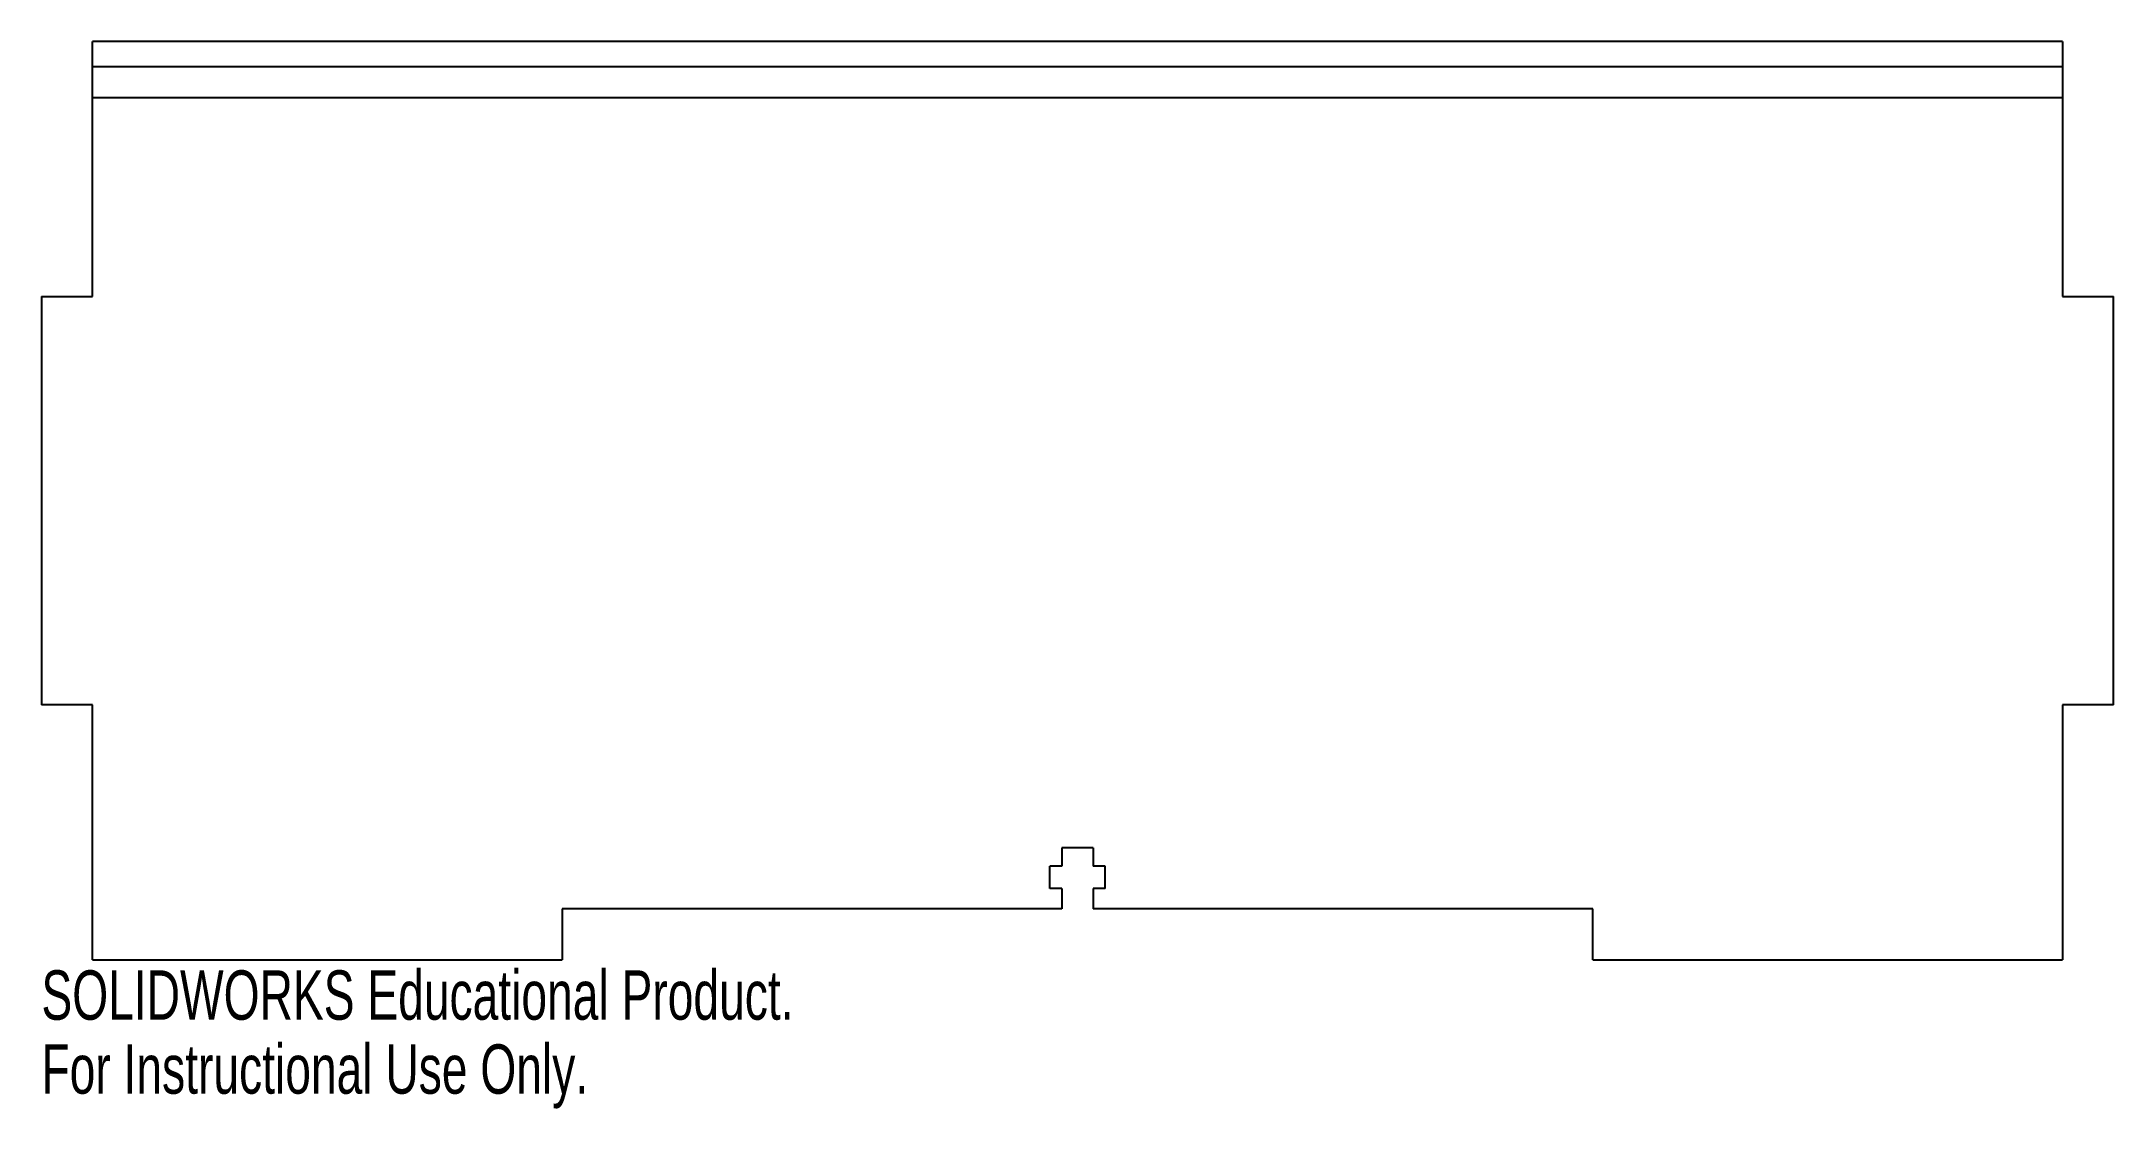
# Model space of a CAD drawing. Header units: millimetres. Extents: x 0 to 203, y -15 to 90.
import ezdxf

# ---------------------------------------------------------------- set-up
doc = ezdxf.new("R2010")
doc.units = ezdxf.units.MM
doc.styles.add('SLDTEXTSTYLE0', font='TXT', dxfattribs={"width": 0.7})

msp = doc.modelspace()

# ---------------------------------------------------------------- linework, layer by layer
at = {"color": 7, "linetype": 'Continuous', "lineweight": 25}
for p, q in [((198, 90), (5, 90)), ((5, 65), (5, 90)), ((198, 90), (198, 65)), ((198, 87.5), (5, 87.5)), ((5, 84.5), (198, 84.5)), ((0, 65), (0, 25)), ((0, 65), (5, 65)), ((198, 65), (203, 65)), ((203, 25), (203, 65)), ((5, 25), (0, 25)), ((5, 0), (5, 25)), ((203, 25), (198, 25)), ((198, 25), (198, 0)), ((103.05, 11), (99.95, 11)), ((99.95, 11), (99.95, 9.2)), ((103.05, 11), (103.05, 9.2)), ((99.95, 9.2), (98.8, 9.2)), ((98.8, 7), (98.8, 9.2)), ((104.2, 9.2), (103.05, 9.2)), ((104.2, 7), (104.2, 9.2)), ((99.95, 7), (98.8, 7)), ((99.95, 7), (99.95, 5)), ((104.2, 7), (103.05, 7)), ((103.05, 7), (103.05, 5)), ((99.95, 5), (51, 5)), ((51, 5), (51, 0)), ((152, 5), (103.05, 5)), ((152, 0), (152, 5)), ((5, 0), (51, 0)), ((152, 0), (198, 0))]:
    msp.add_line(p, q, dxfattribs=at)

# ---------------------------------------------------------------- texts
at = {"color": 7, "linetype": 'Continuous', "char_height": 4.8336, "attachment_point": 1, "style": 'SLDTEXTSTYLE0'}
for s, insert in [('SOLIDWORKS Educational Product.', (0, -1.02)), ('For Instructional Use Only.', (0, -8.27))]:
    msp.add_mtext(s, dxfattribs=dict(at, insert=insert))

doc.saveas('drawing.dxf')
